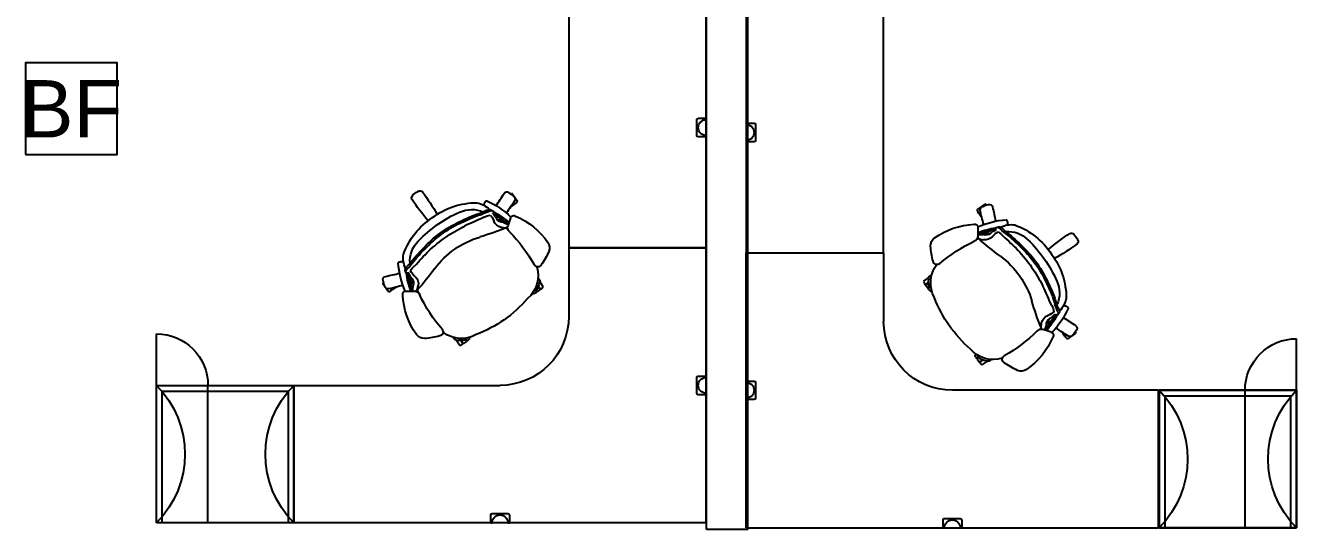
# Model space of a CAD drawing. Header units: inches. Extents: x 23 to 6400, y -2214 to 4412.
# Drawn here: x 411.9 to 633.9, y 1034.1 to 1122.1 of the extents above; entities that cross this region are included whole.
import ezdxf
from ezdxf.enums import TextEntityAlignment as Align

# ---------------------------------------------------------------- set-up
doc = ezdxf.new("R2010")
doc.units = ezdxf.units.IN
doc.header["$LTSCALE"] = 96
doc.header["$MEASUREMENT"] = 0
doc.layers.add('A-FURN-EXIST', color=33, linetype='Continuous')
doc.layers.add('A-Powr-Exst', color=15, linetype='Continuous')
doc.styles.add('OTJ_Title1', font='swiss.ttf')

# ---------------------------------------------------------------- blocks, each defined once
blk = doc.blocks.new('A$C63DA0F89')
at = {"color": 0, "linetype": 'ByBlock', "lineweight": -2}
blk.add_lwpolyline([(8.79, 0), (24.79, 0), (24.79, 16), (8.79, 16)], close=True, dxfattribs=at)
at = {"color": 0, "linetype": 'ByBlock', "lineweight": -2, "style": 'OTJ_Title1', "flags": 8}
blk.add_attdef('CODE', text='', height=8, dxfattribs=at).set_placement((16.79, 8), align=Align.MIDDLE)
blk = doc.blocks.new('A$C62865EDF')
at = {"color": 0}
for p, q in [((20.47, 199.22), (20.47, 175.22)), ((44.47, 199.22), (20.47, 199.22)), ((20.47, 199.22), (44.47, 199.22)), ((20.47, 175.22), (20.47, 199.22)), ((20.47, 198.22), (43.47, 198.22)), ((43.47, 198.22), (43.47, 176.22)), ((44.47, 175.22), (44.47, 199.22)), ((44.47, 199.22), (53.47, 199.22)), ((44.47, 199.22), (44.47, 175.22)), ((20.47, 190.22), (44.47, 190.22)), ((43.47, 176.22), (20.47, 176.22)), ((20.47, 175.22), (44.47, 175.22)), ((44.47, 175.22), (20.47, 175.22)), ((20.47, 175.11), (44.47, 175.11)), ((20.47, 103.11), (20.47, 175.11)), ((44.47, 175.11), (44.47, 139.11)), ((53.41, 159.23), (54.4, 160.64)), ((54.44, 160.65), (54.4, 160.64)), ((54.67, 160.58), (54.44, 160.65)), ((53.41, 159.23), (53.41, 159.19)), ((53.41, 159.19), (53.66, 158.9)), ((53.66, 158.9), (53.84, 158.77)), ((53.84, 158.77), (53.9, 158.78)), ((54.1, 159.07), (53.9, 158.78)), ((54.14, 159.01), (53.95, 158.75)), ((53.95, 158.75), (53.96, 158.69)), ((54.48, 158.33), (53.96, 158.69)), ((54.48, 158.33), (54.53, 158.34)), ((54.53, 158.34), (54.55, 158.37)), ((54.58, 158.32), (54.6, 158.24)), ((54.68, 158.19), (54.6, 158.24)), ((54.61, 156.36), (55.1, 154.97)), ((55.41, 155.59), (55.41, 155.59)), ((56.16, 155.85), (56.61, 155.94)), ((55.4, 154.59), (55.09, 154.32)), ((55.4, 154.59), (56.24, 154.69)), ((74.15, 148.63), (74.17, 148.63)), ((74.24, 148.5), (74.24, 148.49)), ((48.91, 144.34), (49.54, 145.24)), ((48.91, 144.34), (48.91, 144.3)), ((49.77, 144.43), (49.39, 143.9)), ((49.8, 144.36), (49.45, 143.86)), ((49.76, 144.43), (49.77, 144.42)), ((70.93, 143.71), (70.74, 144.54)), ((71.86, 144.85), (71.79, 145.31)), ((75.97, 143.43), (76.96, 144.84)), ((76.81, 145.08), (76.96, 144.88)), ((76.96, 144.88), (76.96, 144.84)), ((48.91, 144.3), (49.16, 144.01)), ((49.16, 144.01), (49.34, 143.89)), ((49.34, 143.89), (49.39, 143.9)), ((49.45, 143.86), (49.46, 143.8)), ((49.97, 143.44), (49.46, 143.8)), ((49.93, 144.06), (49.93, 144.07)), ((49.97, 143.44), (50.03, 143.45)), ((50.03, 143.45), (50.19, 143.68)), ((50.08, 143.41), (50.25, 143.65)), ((50.08, 143.41), (50.09, 143.35)), ((50.27, 143.23), (50.09, 143.35)), ((50.27, 143.23), (50.63, 143.09)), ((50.63, 143.09), (50.66, 143.11)), ((50.77, 143.26), (50.66, 143.11)), ((70.93, 143.71), (70.79, 143.33)), ((72.87, 143.58), (71.39, 143.57)), ((71.87, 144.07), (71.87, 144.07)), ((74.56, 144.26), (74.64, 144.21)), ((74.72, 144.22), (74.64, 144.21)), ((74.75, 144.18), (74.77, 144.21)), ((74.76, 144.13), (74.75, 144.18)), ((74.76, 144.13), (75.28, 143.77)), ((75.33, 143.77), (75.28, 143.77)), ((75.52, 144.04), (75.33, 143.77)), ((75.59, 144.02), (75.39, 143.73)), ((75.4, 143.68), (75.39, 143.73)), ((75.58, 143.55), (75.4, 143.68)), ((75.93, 143.42), (75.58, 143.55)), ((75.97, 143.43), (75.93, 143.42)), ((20.47, 140.49), (20.47, 140.74)), ((21.84, 140.74), (20.47, 140.74)), ((22.09, 137.74), (22.09, 140.49)), ((20.47, 137.49), (20.47, 137.74)), ((20.47, 137.49), (21.84, 137.49)), ((61.87, 135.48), (61.76, 135.34)), ((61.76, 135.29), (61.76, 135.34)), ((62.01, 135.01), (61.76, 135.29)), ((62.01, 135.01), (62.19, 134.88)), ((62.25, 134.89), (62.19, 134.88)), ((62.25, 134.89), (62.41, 135.13)), ((62.3, 134.86), (62.47, 135.09)), ((62.31, 134.8), (62.3, 134.86)), ((62.31, 134.8), (62.83, 134.44)), ((62.88, 134.45), (62.83, 134.44)), ((63.23, 134.95), (62.88, 134.45)), ((62.92, 134.97), (62.92, 134.97)), ((63.32, 134.95), (62.94, 134.41)), ((62.95, 134.35), (62.94, 134.41)), ((63.13, 134.23), (62.95, 134.35)), ((63.48, 134.09), (63.13, 134.23)), ((63.31, 134.94), (63.3, 134.95)), ((63.52, 134.11), (63.48, 134.09)), ((63.52, 134.11), (64.15, 135.01)), ((68.47, 127.11), (56.47, 127.11)), ((68.47, 103.11), (68.47, 127.11)), ((68.47, 127.11), (110.47, 127.11)), ((68.47, 103.11), (68.47, 127.11)), ((42.84, 104.49), (42.84, 103.11)), ((45.84, 104.74), (43.09, 104.74)), ((46.09, 103.11), (46.09, 104.49)), ((87.84, 104.49), (87.84, 103.11)), ((90.84, 104.74), (88.09, 104.74)), ((91.09, 103.11), (91.09, 104.49)), ((20.47, 103.11), (68.47, 103.11)), ((43.09, 103.11), (42.84, 103.11)), ((46.09, 103.11), (45.84, 103.11)), ((110.47, 103.11), (68.47, 103.11)), ((88.09, 103.11), (87.84, 103.11)), ((91.09, 103.11), (90.84, 103.11)), ((21.33, 96.11), (21.33, 24.11)), ((21.33, 96.11), (69.33, 96.11)), ((43.7, 96.11), (43.7, 94.74)), ((43.7, 96.11), (43.95, 96.11)), ((46.7, 96.11), (46.95, 96.11)), ((46.95, 94.74), (46.95, 96.11)), ((69.33, 96.11), (69.33, 72.11)), ((69.33, 72.11), (69.33, 96.11)), ((69.33, 96.11), (111.33, 96.11)), ((88.7, 96.11), (88.95, 96.11)), ((88.7, 96.11), (88.7, 94.74)), ((91.7, 96.11), (91.95, 96.11)), ((91.95, 94.74), (91.95, 96.11)), ((43.95, 94.49), (46.7, 94.49)), ((88.95, 94.49), (91.7, 94.49)), ((69.33, 72.11), (57.33, 72.11)), ((111.33, 72.11), (69.33, 72.11)), ((61.66, 66.61), (62.02, 67.12)), ((61.66, 66.61), (61.67, 66.55)), ((62.07, 67.13), (62.02, 67.12)), ((62.57, 66.78), (62.07, 67.13)), ((62.23, 67.42), (62.1, 67.24)), ((62.1, 67.24), (62.11, 67.19)), ((62.65, 66.81), (62.11, 67.19)), ((62.51, 67.67), (62.23, 67.42)), ((62.28, 66.65), (62.28, 66.65)), ((62.55, 67.67), (62.51, 67.67)), ((62.55, 67.67), (63.45, 67.04)), ((62.64, 66.82), (62.63, 66.8)), ((61.44, 66.31), (61.31, 65.95)), ((61.31, 65.95), (61.32, 65.91)), ((61.47, 65.81), (61.32, 65.91)), ((61.44, 66.31), (61.57, 66.49)), ((61.62, 66.5), (61.57, 66.49)), ((61.62, 66.5), (61.86, 66.33)), ((61.67, 66.55), (61.9, 66.39)), ((76.54, 62.1), (76.91, 62.62)), ((76.96, 62.63), (76.91, 62.62)), ((77.22, 62.44), (76.96, 62.63)), ((77.12, 62.92), (76.99, 62.74)), ((76.99, 62.74), (77, 62.68)), ((77.28, 62.48), (77, 62.68)), ((77.4, 63.17), (77.12, 62.92)), ((77.44, 63.17), (77.4, 63.17)), ((77.44, 63.17), (78.85, 62.18)), ((78.87, 62.14), (78.85, 62.18)), ((21.33, 61.49), (21.33, 61.74)), ((22.7, 61.74), (21.33, 61.74)), ((22.95, 58.74), (22.95, 61.49)), ((45.33, 24.11), (45.33, 60.11)), ((72.8, 61.18), (72.54, 61.49)), ((72.8, 61.18), (72.91, 60.34)), ((74.58, 61.97), (73.19, 61.48)), ((73.8, 61.17), (73.8, 61.17)), ((74.06, 60.42), (74.16, 59.97)), ((76.4, 61.9), (76.46, 61.98)), ((76.54, 62), (76.46, 61.98)), ((76.54, 62.1), (76.55, 62.05)), ((76.55, 62.05), (76.58, 62.03)), ((78.8, 61.91), (78.87, 62.14)), ((21.33, 58.49), (21.33, 58.74)), ((21.33, 58.49), (22.7, 58.49)), ((52.3, 53.1), (52.44, 53.45)), ((52.44, 53.45), (52.57, 53.63)), ((52.57, 53.63), (52.62, 53.64)), ((53.16, 53.26), (52.62, 53.64)), ((53.01, 54.27), (52.65, 53.75)), ((52.66, 53.7), (52.65, 53.75)), ((53.16, 53.35), (52.66, 53.7)), ((53.01, 54.27), (53.07, 54.28)), ((53.07, 54.28), (53.3, 54.11)), ((53.22, 54.57), (53.1, 54.39)), ((53.11, 54.33), (53.1, 54.39)), ((53.11, 54.33), (53.35, 54.17)), ((53.15, 53.27), (53.16, 53.28)), ((53.19, 53.66), (53.18, 53.66)), ((53.22, 54.57), (53.51, 54.82)), ((53.51, 54.82), (53.55, 54.82)), ((53.7, 54.71), (53.55, 54.82)), ((52.32, 53.06), (52.3, 53.1)), ((52.32, 53.06), (53.22, 52.43)), ((61.93, 45.65), (61.55, 45.79)), ((61.8, 43.71), (61.78, 45.19)), ((61.93, 45.65), (62.75, 45.84)), ((62.28, 44.71), (62.28, 44.71)), ((63.07, 44.72), (63.52, 44.79)), ((66.72, 42.33), (66.71, 42.34)), ((66.85, 42.43), (66.84, 42.41)), ((61.63, 40.65), (61.77, 41)), ((61.65, 40.61), (61.63, 40.65)), ((61.65, 40.61), (63.06, 39.62)), ((61.77, 41), (61.89, 41.18)), ((61.89, 41.18), (61.95, 41.19)), ((62.23, 40.99), (61.95, 41.19)), ((62.34, 41.82), (61.98, 41.3)), ((61.99, 41.25), (61.98, 41.3)), ((62.25, 41.06), (61.99, 41.25)), ((62.34, 41.82), (62.4, 41.83)), ((62.4, 41.83), (62.42, 41.81)), ((62.48, 42.02), (62.42, 41.94)), ((62.44, 41.86), (62.42, 41.94)), ((63.1, 39.62), (63.06, 39.62)), ((63.3, 39.77), (63.1, 39.62)), ((21.33, 24.11), (45.33, 24.11)), ((21.33, 24.11), (21.33, 0.11)), ((45.33, 24.11), (21.33, 24.11)), ((21.33, 24.11), (21.33, 0.11)), ((45.33, 24.11), (21.33, 24.11)), ((44.33, 23.11), (21.33, 23.11)), ((44.33, 1.11), (44.33, 23.11)), ((45.33, 0.11), (45.33, 24.11)), ((45.33, 0.11), (45.33, 24.11)), ((21.33, 9.11), (45.33, 9.11)), ((21.33, 1.11), (44.33, 1.11)), ((21.33, 0.11), (45.33, 0.11)), ((21.33, 0.11), (45.33, 0.11)), ((45.33, 0.11), (54.33, 0.11))]:
    blk.add_line(p, q, dxfattribs=at)
at = {"color": 0, "linetype": 'Continuous'}
for p, q in [((55.41, 155.59), (55.41, 155.59)), ((55.41, 155.59), (55.41, 155.59)), ((55.41, 155.59), (55.41, 155.59)), ((74.15, 148.63), (74.16, 148.63)), ((74.16, 148.63), (74.17, 148.63)), ((74.17, 148.63), (74.17, 148.63)), ((74.24, 148.5), (74.24, 148.5)), ((74.24, 148.5), (74.24, 148.49)), ((74.24, 148.5), (74.24, 148.5)), ((49.93, 144.06), (49.93, 144.06)), ((49.93, 144.06), (49.93, 144.07)), ((49.93, 144.06), (49.93, 144.06)), ((71.87, 144.07), (71.87, 144.07)), ((71.87, 144.07), (71.87, 144.07)), ((71.87, 144.07), (71.87, 144.07)), ((62.92, 134.97), (62.92, 134.97)), ((62.92, 134.97), (62.92, 134.97)), ((62.92, 134.97), (62.92, 134.97)), ((62.28, 66.65), (62.28, 66.65)), ((62.28, 66.65), (62.28, 66.65)), ((62.28, 66.65), (62.28, 66.65)), ((73.8, 61.17), (73.8, 61.17)), ((73.8, 61.17), (73.8, 61.17)), ((73.8, 61.17), (73.8, 61.17)), ((53.19, 53.66), (53.18, 53.66)), ((53.18, 53.66), (53.18, 53.66)), ((53.18, 53.66), (53.18, 53.66)), ((62.28, 44.71), (62.28, 44.71)), ((62.28, 44.71), (62.28, 44.71)), ((62.28, 44.71), (62.28, 44.71)), ((66.71, 42.33), (66.71, 42.34)), ((66.72, 42.33), (66.71, 42.33)), ((66.71, 42.33), (66.71, 42.33)), ((66.85, 42.42), (66.84, 42.41)), ((66.84, 42.41), (66.84, 42.41)), ((66.85, 42.43), (66.85, 42.42))]:
    blk.add_line(p, q, dxfattribs=at)
at = {"color": 0}
blk.add_lwpolyline([(20.16, 96.16), (395.01, 96.16), (395.01, 103.34), (20.16, 103.34)], close=True, dxfattribs=at)
for centre, radius, start, end in [((32.47, 211.22), 16.97, 225, 315), ((44.47, 199.22), 9, 270, 0), ((32.47, 163.22), 16.97, 45, 135), ((54.44, 159.63), 0.59, 122.2242, 205.4539), ((57.36, 156.75), 4.68, 120.4374, 133.707), ((55.31, 160.41), 0.496, 24.855, 131.5947), ((18.28, 134.99), 45.41, 31.147, 34.3645), ((102.51, 136.96), 40.36, 143.6382, 150.3084), ((70.47, 160.41), 0.658, 60.578, 133.1097), ((68.8, 157.19), 4.28, 46.8902, 62.2976), ((71.26, 159.86), 0.648, 336.2382, 44.7345), ((77.19, 173.68), 27.33, 211.561, 217.045), ((65.25, 145.22), 15.54, 114.6915, 133.4725), ((58.29, 157.01), 0.8, 60.1355, 134.4715), ((61.31, 154.94), 4.15, 101.3066, 136.3401), ((65.09, 170.92), 14.69, 244.1698, 248.162), ((58.81, 159.19), 0.151, 43.7089, 111.2298), ((57.63, 158.15), 1.74, 14.2074, 41.6764), ((61.43, 152.88), 4.94, 64.7955, 114.3601), ((60.54, 146.32), 12.68, 52.6181, 90.2009), ((38.26, 181.96), 40.36, 319.6916, 326.3618), ((58.68, 144.84), 12.8, 112.5535, 145.6458), ((54.09, 156.22), 0.548, 15.5859, 125.5928), ((63.79, 145.64), 13.31, 118.1044, 131.8211), ((56.08, 154.54), 1.24, 122.6746, 144.9967), ((70.88, 109.8), 48.13, 108.1349, 109.1853), ((133.68, 65.05), 119.68, 129.5276, 130.8431), ((57.13, 153.2), 2.94, 110.3114, 125.6545), ((55.9, 156.89), 1.36, 270.2307, 327.4509), ((77.19, 173.68), 27.33, 219.1563, 219.6871), ((56.15, 155.91), 0.0616, 129.5275, 279.873), ((50.62, 163.49), 9.32, 306.0709, 316.256), ((55.92, 156.39), 1.73, 280.7645, 339.0434), ((56.53, 156.62), 0.688, 276.7569, 318.1552), ((53.89, 157.77), 3.54, 332.9385, 346.5302), ((57.72, 156.91), 0.393, 160.1587, 220.2249), ((58.21, 156.81), 0.887, 141.4919, 164.5681), ((57.44, 156.67), 0.023, 216.7678, 315.9393), ((58.3, 156.38), 0.888, 132.6517, 161.5926), ((58.26, 156.83), 0.919, 125.5621, 144.5786), ((60.05, 155), 2.63, 135.5454, 163.0009), ((57.96, 157.33), 0.348, 142.008, 222.2382), ((57.95, 157.1), 0.512, 68.7679, 121.5263), ((57.66, 157.06), 0.0489, 319.6079, 38.9614), ((62.82, 167.25), 10.75, 244.1788, 251.925), ((57.76, 153.98), 2.89, 58.9352, 81.7775), ((637.72, 1448.65), 1415.76, 245.88356, 246.03577), ((58.83, 157.57), 0.835, 320.7738, 340.4324), ((52.81, 135.21), 22.82, 63.4709, 73.0048), ((51.93, 133.04), 25.44, 63.7194, 72.3894), ((55.08, 137.65), 19.65, 43.7774, 66.2226), ((55.27, 137.87), 19.65, 43.7774, 66.2226), ((54.3, 136.48), 22.82, 43.8813, 66.119), ((61.4, 145.72), 12.68, 19.7991, 57.3819), ((73.51, 135.34), 26.35, 135.1738, 150.8289), ((54.16, 154.66), 0.992, 311.657, 18.2163), ((55.6, 155.1), 0.55, 163.8446, 174.1233), ((55.6, 155.1), 0.55, 215.5254, 249.1346), ((73.66, 200.3), 49.22, 248.2279, 253.8982), ((50.06, 130.19), 27.77, 47.135, 62.9624), ((49.49, 151.11), 1.68, 145.1694, 201.6587), ((55.64, 138.4), 15.25, 36.6442, 73.358), ((51.69, 132.86), 25.44, 37.6106, 46.2806), ((51.87, 133.08), 25.44, 37.6106, 46.2806), ((67.26, 148.8), 4.94, 355.6399, 45.2045), ((60.16, 155.96), 13.39, 204.0957, 215.5365), ((17.34, 99.61), 72.51, 41.8265, 44.6201), ((69.24, 149.38), 4.15, 333.6599, 8.6934), ((73.51, 147.02), 1.74, 68.3236, 95.7926), ((49.87, 148.52), 0.708, 209.223, 332.3984), ((55.06, 146.27), 5.24, 162.6212, 229.7126), ((107.64, 176.5), 49.22, 216.1018, 221.7721), ((69.73, 148.22), 2.63, 306.9991, 334.4546), ((69.56, 145.72), 2.89, 28.2225, 51.0648), ((72.56, 147.96), 0.835, 129.5676, 149.2262), ((80.3, 155.01), 10.75, 218.075, 225.8212), ((-39.98, 186.65), 119.68, 339.1569, 340.4724), ((59.65, 148.54), 13.31, 338.1789, 351.8956), ((82.97, 158.4), 14.69, 221.838, 225.8302), ((71.62, 147.05), 0.888, 308.4074, 337.3483), ((72.48, 146.68), 0.0489, 71.0386, 150.3921), ((72.63, 147.05), 0.348, 247.7618, 327.992), ((72.06, 147.11), 0.887, 305.4319, 328.5081), ((72.22, 147.25), 0.8, 335.5285, 49.8645), ((72.42, 146.97), 0.512, 348.4737, 41.2321), ((72.06, 147.17), 0.919, 325.4214, 344.4379), ((58.76, 149.76), 15.54, 336.5275, 355.3085), ((65.21, 102.12), 45.41, 75.6355, 78.853), ((74.1, 148.5), 0.142, 357.884, 68.8399), ((49.94, 145.36), 0.418, 103.7131, 195.9357), ((54.3, 146.16), 4.85, 190.875, 205.5267), ((72.45, 144.82), 1.73, 130.9566, 189.2355), ((72.93, 144.97), 1.36, 142.5491, 199.7693), ((23.55, 142.94), 48.13, 0.8147, 1.8651), ((72.46, 145.47), 0.688, 151.8448, 193.2431), ((74.44, 143.38), 3.54, 123.4698, 137.0615), ((71.92, 144.87), 0.0616, 190.127, 340.4725), ((69.04, 144.86), 2.94, 344.3455, 359.6886), ((80.93, 142.27), 9.32, 153.744, 163.9291), ((72.19, 146.34), 0.023, 154.0607, 253.2322), ((72.32, 146.69), 0.393, 249.7751, 309.8413), ((81.42, 170.72), 27.33, 252.955, 258.439), ((76, 144.53), 0.59, 264.5461, 347.7758), ((76.43, 145.62), 0.496, 338.4053, 85.145), ((72.29, 146.29), 4.68, 336.293, 349.5626), ((51.03, 144.54), 1.2, 203.2374, 224.4043), ((50.43, 144.02), 0.417, 231.4272, 284.2262), ((68.59, 156.9), 22.37, 220.8423, 249.1576), ((46.65, 154.15), 26.35, 319.1711, 334.8262), ((71.42, 142.57), 0.992, 91.7837, 158.343), ((71.35, 144.07), 0.55, 220.8654, 254.4746), ((60.66, 143.46), 12.8, 324.3542, 357.4465), ((71.35, 144.07), 0.55, 295.8767, 306.1554), ((70.66, 144.34), 1.24, 325.0033, 347.3254), ((72.91, 143.03), 0.548, 344.4072, 94.4141), ((20.47, 139.11), 1.38, 270, 90), ((21.84, 140.49), 0.25, 0, 90), ((21.84, 137.74), 0.25, 270, 0), ((56.47, 139.11), 12, 180, 270), ((63.23, 140.55), 5.24, 240.2874, 307.3793), ((64.12, 135.43), 0.418, 274.0643, 6.2869), ((67.12, 136.44), 0.708, 137.6016, 260.777), ((70.59, 148.65), 13.39, 254.4635, 265.9043), ((69.68, 136.97), 1.68, 268.3413, 324.8306), ((62.7, 135.43), 0.417, 185.7738, 238.5728), ((62.98, 136.17), 1.2, 245.5957, 266.7626), ((63.38, 139.8), 4.85, 264.4733, 279.125), ((43.09, 104.49), 0.25, 90, 180), ((44.47, 103.11), 1.38, 0, 180), ((45.84, 104.49), 0.25, 0, 90), ((88.09, 104.49), 0.25, 90, 180), ((89.47, 103.11), 1.38, 0, 180), ((90.84, 104.49), 0.25, 0, 90), ((45.33, 96.11), 1.38, 180, 0), ((90.33, 96.11), 1.38, 180, 0), ((43.95, 94.74), 0.25, 180, 270), ((46.7, 94.74), 0.25, 270, 0), ((88.95, 94.74), 0.25, 180, 270), ((91.7, 94.74), 0.25, 270, 0), ((57.33, 60.11), 12, 90, 180), ((64.48, 61.52), 5.24, 72.6212, 139.7126), ((62.75, 65.55), 1.2, 113.2374, 134.4043), ((64.37, 62.28), 4.85, 100.875, 115.5267), ((63.57, 66.64), 0.418, 13.7131, 105.9357), ((66.73, 66.71), 0.708, 119.223, 242.3984), ((74.17, 56.42), 13.39, 114.0957, 125.5365), ((69.32, 67.09), 1.68, 55.1694, 111.6587), ((63.06, 57.9), 12.8, 22.5535, 55.6458), ((75.11, 47.99), 22.37, 130.8423, 159.1576), ((62.24, 66.15), 0.417, 141.4272, 194.2262), ((53.56, 43.07), 26.35, 45.1738, 60.8289), ((74.43, 62.49), 0.548, 285.5859, 35.5928), ((91.9, 39.39), 27.33, 121.561, 127.045), ((77.85, 62.14), 0.59, 32.2242, 115.4539), ((74.96, 59.22), 4.68, 30.4374, 43.707), ((21.33, 60.11), 1.38, 270, 90), ((22.7, 61.49), 0.25, 0, 90), ((118.52, 42.92), 49.22, 158.2279, 163.8982), ((72.88, 62.42), 0.992, 221.657, 288.2163), ((73.32, 60.98), 0.55, 125.5254, 159.1346), ((74.6, 60.66), 1.73, 190.7645, 249.0434), ((73.32, 60.98), 0.55, 73.8446, 84.1233), ((72.76, 60.5), 1.24, 32.6746, 54.9967), ((28.01, 45.7), 48.13, 18.1349, 19.1853), ((75.11, 60.68), 1.36, 180.2307, 237.4509), ((63.85, 52.79), 13.31, 28.1044, 41.8211), ((71.41, 59.45), 2.94, 20.3114, 35.6545), ((-16.74, -17.1), 119.68, 39.5276, 40.8431), ((74.12, 60.43), 0.0616, 39.5275, 189.873), ((74.84, 60.05), 0.688, 186.7569, 228.1552), ((81.7, 65.96), 9.32, 216.0709, 226.256), ((91.9, 39.39), 27.33, 129.1563, 129.6871), ((63.43, 51.33), 15.54, 24.6915, 43.4725), ((53.2, 98.3), 45.41, 301.147, 304.3645), ((78.62, 61.27), 0.496, 294.855, 41.5947), ((22.7, 58.74), 0.25, 270, 0), ((73.22, 56.53), 2.63, 45.5454, 73.0009), ((75.99, 62.69), 3.54, 242.9385, 256.5302), ((72.2, 58.82), 2.89, 328.9352, 351.7775), ((74.89, 59.14), 0.023, 126.7678, 225.9393), ((75.13, 58.86), 0.393, 70.1587, 130.2249), ((74.59, 58.28), 0.888, 42.6517, 71.5926), ((75.28, 58.92), 0.0489, 229.6079, 308.9614), ((85.47, 53.76), 10.75, 154.1788, 161.925), ((75.02, 58.37), 0.887, 51.4919, 74.5681), ((75.54, 58.62), 0.348, 52.008, 132.2382), ((89.14, 51.49), 14.69, 154.1698, 158.162), ((75.04, 58.32), 0.919, 35.5621, 54.5786), ((75.32, 58.63), 0.512, 338.7679, 31.5263), ((75.22, 58.29), 0.8, 330.1355, 44.4715), ((73.15, 55.27), 4.15, 11.3066, 46.3401), ((77.41, 57.77), 0.151, 313.7089, 21.2298), ((58.76, 53.35), 5.24, 150.2874, 217.3793), ((56.61, 60.94), 15.25, 306.6442, 343.358), ((1366.86, -521.14), 1415.76, 155.88356, 156.03577), ((53.43, 63.77), 22.82, 333.4709, 343.0048), ((51.26, 64.65), 25.44, 333.7194, 342.3894), ((64.53, 56.04), 12.68, 322.6181, 0.2009), ((75.78, 57.75), 0.835, 230.7738, 250.4324), ((71.09, 55.15), 4.94, 334.7955, 24.3601), ((76.36, 58.95), 1.74, 284.2074, 311.6764), ((58.01, 53.2), 4.85, 174.4733, 189.125), ((54.38, 53.6), 1.2, 155.5957, 176.7626), ((53.65, 53.88), 0.417, 95.7738, 148.5728), ((48.4, 66.52), 27.77, 317.135, 332.9624), ((55.87, 61.5), 19.65, 313.7774, 336.2226), ((56.08, 61.31), 19.65, 313.7774, 336.2226), ((53.64, 52.46), 0.418, 184.0643, 276.2869), ((54.7, 62.28), 22.82, 313.8813, 336.119), ((66.86, 45.99), 13.39, 164.4635, 175.9043), ((54.66, 49.46), 0.708, 47.6016, 170.777), ((72.36, 69.93), 26.35, 229.1711, 244.8262), ((55.18, 14.07), 40.36, 53.6382, 60.3084), ((55.19, 46.9), 1.68, 178.3413, 234.8306), ((94.72, 8.94), 49.22, 126.1018, 131.7721), ((17.83, 99.24), 72.51, 311.8265, 314.6201), ((51.08, 64.89), 25.44, 307.6106, 316.2806), ((51.29, 64.71), 25.44, 307.6106, 316.2806), ((63.93, 55.18), 12.68, 289.7991, 327.3819), ((100.17, 78.32), 40.36, 229.6916, 236.3618), ((61.67, 55.92), 12.8, 234.3542, 267.4465), ((60.79, 45.16), 0.992, 1.7837, 68.343), ((62.29, 45.23), 0.55, 130.8654, 164.4746), ((62.29, 45.23), 0.55, 205.8767, 216.1554), ((66.75, 56.93), 13.31, 248.1789, 261.8956), ((61.16, 93.03), 48.13, 270.8147, 271.8651), ((62.55, 45.92), 1.24, 235.0033, 257.3254), ((63.07, 47.54), 2.94, 254.3455, 269.6886), ((104.87, 156.56), 119.68, 249.1569, 250.4724), ((63.18, 43.65), 1.36, 52.5491, 109.7693), ((63.03, 44.13), 1.73, 40.9566, 99.2355), ((63.08, 44.66), 0.0616, 100.127, 250.4725), ((60.48, 35.65), 9.32, 63.744, 73.9291), ((63.68, 44.12), 0.688, 61.8448, 103.2431), ((61.6, 42.14), 3.54, 33.4698, 47.0615), ((66.44, 46.85), 2.63, 216.9991, 244.4546), ((64.56, 44.39), 0.023, 64.0607, 163.2322), ((65.26, 44.96), 0.888, 218.4074, 247.3483), ((63.94, 47.02), 2.89, 298.2225, 321.0648), ((73.23, 36.28), 10.75, 128.075, 135.8212), ((76.62, 33.61), 14.69, 131.838, 135.8302), ((66.17, 44.02), 0.835, 39.5676, 59.2262), ((67.01, 49.32), 4.94, 265.6399, 315.2045), ((78.08, 45.32), 0.648, 246.2382, 314.7345), ((75.41, 47.78), 4.28, 316.8902, 332.2976), ((78.63, 46.11), 0.658, 330.578, 43.1097), ((61.25, 43.67), 0.548, 254.4072, 4.4141), ((67.98, 57.82), 15.54, 246.5275, 265.3085), ((88.94, 35.16), 27.33, 162.955, 168.439), ((20.34, 51.37), 45.41, 345.6355, 348.853), ((64.9, 44.26), 0.393, 159.7751, 219.8413), ((65.32, 44.52), 0.887, 215.4319, 238.5081), ((65.38, 44.52), 0.919, 235.4214, 254.4379), ((64.9, 44.1), 0.0489, 341.0386, 60.3921), ((65.26, 43.95), 0.348, 157.7618, 237.992), ((65.18, 44.16), 0.512, 258.4737, 311.2321), ((65.47, 44.36), 0.8, 245.5285, 319.8645), ((67.6, 47.34), 4.15, 243.6599, 278.6934), ((66.72, 42.48), 0.142, 267.884, 338.8399), ((65.24, 43.07), 1.74, 338.3236, 5.7926), ((62.75, 40.58), 0.59, 174.5461, 257.7758), ((64.5, 44.29), 4.68, 246.293, 259.5626), ((63.84, 40.15), 0.496, 248.4053, 355.145), ((33.33, 36.11), 16.97, 225, 315), ((45.33, 0.11), 9, 0, 90), ((33.33, -11.89), 16.97, 45, 135)]:
    blk.add_arc(centre, radius, start, end, dxfattribs=at)
at = {"color": 0, "flags": 1}
for tag, p, rotation in [('CAPPN', (248.47, 199.11), 270), ('CAPMG', (248.47, 199.11), 270), ('CAPMC', (248.47, 199.11), 270), ('CAPQT', (248.47, 199.11), 270), ('CAPDH', (248.47, 199.11), 270), ('CAPGC', (248.47, 199.11), 270), ('CAPPN', (341.97, 199.11), 270), ('CAPMG', (341.97, 199.11), 270), ('CAPMC', (341.97, 199.11), 270), ('CAPQT', (341.97, 199.11), 270), ('CAPDH', (341.97, 199.11), 270), ('CAPGC', (341.97, 199.11), 270), ('CAPPN', (20.47, 175.22), 90), ('CAPMG', (20.47, 175.22), 90), ('CAPMC', (20.47, 175.22), 90), ('CAPQT', (20.47, 175.22), 90), ('CAPDH', (20.47, 175.22), 90), ('CAPGC', (20.47, 175.22), 90), ('CAPPN', (44.47, 175.22), 180), ('CAPMG', (44.47, 175.22), 180), ('CAPMC', (44.47, 175.22), 180), ('CAPQT', (44.47, 175.22), 180), ('CAPDH', (44.47, 175.22), 180), ('CAPGC', (44.47, 175.22), 180), ('CAPPN', (110.47, 175.22), 90), ('CAPMG', (110.47, 175.22), 90), ('CAPMC', (110.47, 175.22), 90), ('CAPQT', (110.47, 175.22), 90), ('CAPDH', (110.47, 175.22), 90), ('CAPGC', (110.47, 175.22), 90), ('CAPPN', (134.47, 175.22), 180), ('CAPMG', (134.47, 175.22), 180), ('CAPMC', (134.47, 175.22), 180), ('CAPQT', (134.47, 175.22), 180), ('CAPDH', (134.47, 175.22), 180), ('CAPGC', (134.47, 175.22), 180), ('CAPPN', (248.47, 175.11), 180), ('CAPMG', (248.47, 175.11), 180), ('CAPMC', (248.47, 175.11), 180), ('CAPQT', (248.47, 175.11), 180), ('CAPDH', (248.47, 175.11), 180), ('CAPGC', (248.47, 175.11), 180), ('CAPPN', (341.97, 175.11), 180), ('CAPMG', (341.97, 175.11), 180), ('CAPMC', (341.97, 175.11), 180), ('CAPQT', (341.97, 175.11), 180), ('CAPDH', (341.97, 175.11), 180), ('CAPGC', (341.97, 175.11), 180), ('CAPPN', (419.7, 144.75), 239.7332), ('CAPMG', (419.7, 144.75), 239.7332), ('CAPMC', (419.7, 144.75), 239.7332), ('CAPQT', (419.7, 144.75), 239.7332), ('CAPDH', (419.7, 144.75), 239.7332), ('CAPGC', (419.7, 144.75), 239.7332), ('CAPPN', (20.47, 103.11), 90), ('CAPMG', (20.47, 103.11), 90), ('CAPMC', (20.47, 103.11), 90), ('CAPQT', (20.47, 103.11), 90), ('CAPDH', (20.47, 103.11), 90), ('CAPGC', (20.47, 103.11), 90), ('CAPPN', (110.47, 103.11), 90), ('CAPMG', (110.47, 103.11), 90), ('CAPMC', (110.47, 103.11), 90), ('CAPQT', (110.47, 103.11), 90), ('CAPDH', (110.47, 103.11), 90), ('CAPGC', (110.47, 103.11), 90), ('CAPPN', (200.47, 103.11), 180), ('CAPMG', (200.47, 103.11), 180), ('CAPMC', (200.47, 103.11), 180), ('CAPQT', (200.47, 103.11), 180), ('CAPDH', (200.47, 103.11), 180), ('CAPGC', (200.47, 103.11), 180), ('CAPPN', (248.47, 103.11), 180), ('CAPMG', (248.47, 103.11), 180), ('CAPMC', (248.47, 103.11), 180), ('CAPQT', (248.47, 103.11), 180), ('CAPDH', (248.47, 103.11), 180), ('CAPGC', (248.47, 103.11), 180), ('CAPPN', (293.97, 103.11), 180), ('CAPMG', (293.97, 103.11), 180), ('CAPMC', (293.97, 103.11), 180), ('CAPQT', (293.97, 103.11), 180), ('CAPDH', (293.97, 103.11), 180), ('CAPGC', (293.97, 103.11), 180), ('CAPPN', (341.97, 103.11), 180), ('CAPMG', (341.97, 103.11), 180), ('CAPMC', (341.97, 103.11), 180), ('CAPQT', (341.97, 103.11), 180), ('CAPDH', (341.97, 103.11), 180), ('CAPGC', (341.97, 103.11), 180), ('CAPPN', (249.33, 96.11), 270), ('CAPMG', (249.33, 96.11), 270), ('CAPMC', (249.33, 96.11), 270), ('CAPQT', (249.33, 96.11), 270), ('CAPDH', (249.33, 96.11), 270), ('CAPGC', (249.33, 96.11), 270), ('CAPPN', (342.83, 96.11), 270), ('CAPMG', (342.83, 96.11), 270), ('CAPMC', (342.83, 96.11), 270), ('CAPQT', (342.83, 96.11), 270), ('CAPDH', (342.83, 96.11), 270), ('CAPGC', (342.83, 96.11), 270), ('CAPPN', (425.76, 57.82), 30.8037), ('CAPMG', (425.76, 57.82), 30.8037), ('CAPMC', (425.76, 57.82), 30.8037), ('CAPQT', (425.76, 57.82), 30.8037), ('CAPDH', (425.76, 57.82), 30.8037), ('CAPGC', (425.76, 57.82), 30.8037), ('CAPPN', (425.81, 58), 120), ('CAPMG', (425.81, 58), 120), ('CAPMC', (425.81, 58), 120), ('CAPQT', (425.81, 58), 120), ('CAPDH', (425.81, 58), 120), ('CAPGC', (425.81, 58), 120), ('CAPPN', (438.05, 37.2), 120.8037), ('CAPMG', (438.05, 37.2), 120.8037), ('CAPMC', (438.05, 37.2), 120.8037), ('CAPQT', (438.05, 37.2), 120.8037), ('CAPDH', (438.05, 37.2), 120.8037), ('CAPGC', (438.05, 37.2), 120.8037), ('CAPPN', (430.36, 32.76), 119.1963), ('CAPMG', (430.36, 32.76), 119.1963), ('CAPMC', (430.36, 32.76), 119.1963), ('CAPQT', (430.36, 32.76), 119.1963), ('CAPDH', (430.36, 32.76), 119.1963), ('CAPGC', (430.36, 32.76), 119.1963), ('CAPPN', (249.33, 24), 270), ('CAPMG', (249.33, 24), 270), ('CAPMC', (249.33, 24), 270), ('CAPQT', (249.33, 24), 270), ('CAPDH', (249.33, 24), 270), ('CAPGC', (249.33, 24), 270), ('CAPPN', (342.83, 24), 270), ('CAPMG', (342.83, 24), 270), ('CAPMC', (342.83, 24), 270), ('CAPQT', (342.83, 24), 270), ('CAPDH', (342.83, 24), 270), ('CAPGC', (342.83, 24), 270), ('CAPPN', (21.33, 0.11), 90), ('CAPMG', (21.33, 0.11), 90), ('CAPMC', (21.33, 0.11), 90), ('CAPQT', (21.33, 0.11), 90), ('CAPDH', (21.33, 0.11), 90), ('CAPGC', (21.33, 0.11), 90), ('CAPPN', (111.33, 0.11), 90), ('CAPMG', (111.33, 0.11), 90), ('CAPMC', (111.33, 0.11), 90), ('CAPQT', (111.33, 0.11), 90), ('CAPDH', (111.33, 0.11), 90), ('CAPGC', (111.33, 0.11), 90)]:
    blk.add_attdef(tag, p, '', height=0.001, rotation=rotation, dxfattribs=at)
for tag, p in [('CAPPN', (21.33, 96.11)), ('CAPMG', (21.33, 96.11)), ('CAPMC', (21.33, 96.11)), ('CAPQT', (21.33, 96.11)), ('CAPDH', (21.33, 96.11)), ('CAPGC', (21.33, 96.11)), ('CAPPN', (69.33, 96.11)), ('CAPMG', (69.33, 96.11)), ('CAPMC', (69.33, 96.11)), ('CAPQT', (69.33, 96.11)), ('CAPDH', (69.33, 96.11)), ('CAPGC', (69.33, 96.11)), ('CAPPN', (111.33, 96.11)), ('CAPMG', (111.33, 96.11)), ('CAPMC', (111.33, 96.11)), ('CAPQT', (111.33, 96.11)), ('CAPDH', (111.33, 96.11)), ('CAPGC', (111.33, 96.11)), ('CAPPN', (159.33, 96.11)), ('CAPMG', (159.33, 96.11)), ('CAPMC', (159.33, 96.11)), ('CAPQT', (159.33, 96.11)), ('CAPDH', (159.33, 96.11)), ('CAPGC', (159.33, 96.11)), ('CAPPN', (252.83, 96.11)), ('CAPMG', (252.83, 96.11)), ('CAPMC', (252.83, 96.11)), ('CAPQT', (252.83, 96.11)), ('CAPDH', (252.83, 96.11)), ('CAPGC', (252.83, 96.11)), ('CAPPN', (346.91, 96.11)), ('CAPMG', (346.91, 96.11)), ('CAPMC', (346.91, 96.11)), ('CAPQT', (346.91, 96.11)), ('CAPDH', (346.91, 96.11)), ('CAPGC', (346.91, 96.11)), ('CAPPN', (21.33, 24.11)), ('CAPMG', (21.33, 24.11)), ('CAPMC', (21.33, 24.11)), ('CAPQT', (21.33, 24.11)), ('CAPDH', (21.33, 24.11)), ('CAPGC', (21.33, 24.11)), ('CAPPN', (111.33, 24.11)), ('CAPMG', (111.33, 24.11)), ('CAPMC', (111.33, 24.11)), ('CAPQT', (111.33, 24.11)), ('CAPDH', (111.33, 24.11)), ('CAPGC', (111.33, 24.11)), ('CAPPN', (225.33, 24)), ('CAPMG', (225.33, 24)), ('CAPMC', (225.33, 24)), ('CAPQT', (225.33, 24)), ('CAPDH', (225.33, 24)), ('CAPGC', (225.33, 24)), ('CAPPN', (318.83, 24)), ('CAPMG', (318.83, 24)), ('CAPMC', (318.83, 24)), ('CAPQT', (318.83, 24)), ('CAPDH', (318.83, 24)), ('CAPGC', (318.83, 24))]:
    blk.add_attdef(tag, p, '', height=0.001, dxfattribs=at)

msp = doc.modelspace()

# ---------------------------------------------------------------- block references
at = {"layer": 'A-FURN-EXIST', "xscale": -1, "rotation": 270}
msp.add_blockref('A$C62865EDF', (434.64, 1013.92), dxfattribs=at)
at = {"layer": 'A-Powr-Exst', "color": 15, "linetype": 'Continuous', "lineweight": -3}
ref = msp.add_blockref('A$C63DA0F89', (403.08, 1099.53), dxfattribs=at)
ref.add_attrib('CODE', 'BF', dxfattribs={"layer": '0', "color": 0, "linetype": 'ByBlock', "lineweight": -2, "height": 10, "style": 'OTJ_Title1', "flags": 8}).set_placement((419.87, 1107.53), align=Align.MIDDLE)

doc.saveas('drawing.dxf')
